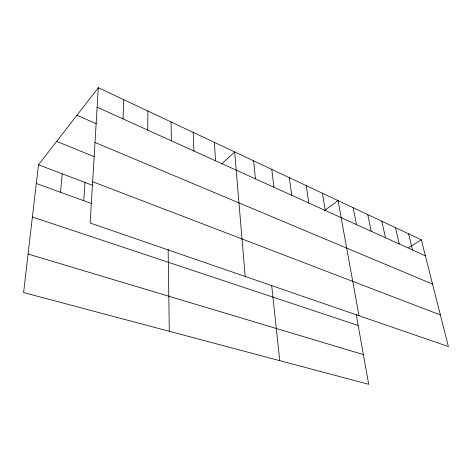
<?xml version="1.0" encoding="UTF-8"?>
<svg xmlns="http://www.w3.org/2000/svg" width="472" height="472" viewBox="0 0 472 472"><rect width="100%" height="100%" fill="white"/><g stroke="black" fill="none" stroke-linecap="round" stroke-linejoin="round"><path stroke-width="0.71" d="M147.771 130.125L147.878 111.044M123.05 118.932L123.664 99.639M98.306 87.698L90.152 223.002L448.4 346.56L421.319 239.829L98.306 87.698L38.48 164.793L23.6 292.569L368.715 384.302L356.224 314.718M83.756 200.7L84.995 182.457M60.528 192.269L62.215 173.808M221.521 164.067L234.672 151.925L245.169 276.468M324.394 210.648L338.058 200.612L358.98 315.721M408.776 247.552L421.319 239.829M28.084 254.03L363.381 354.584M32.397 217.026L358.154 325.468M36.303 183.478L91.863 203.644M38.48 164.793L92.518 185.319M92.642 181.714L440.382 314.954M56.64 141.382L94.194 156.645M95.008 142.455L432.564 284.138M76.918 115.256L96.371 123.764M97.132 107.197L425.372 255.789M408.587 233.835L412.51 249.965M395.43 227.634L399.212 243.947M381.818 221.226L385.453 237.717M367.741 214.595L371.21 231.268M353.162 207.727L356.454 224.589M322.406 193.243L325.296 210.482M306.169 185.596L308.83 203.031M289.312 177.655L291.725 195.29M271.801 169.413L273.949 187.242M271.66 285.401L279.76 360.661M253.606 160.84L255.458 178.87M214.353 142.349L215.533 160.799M193.154 132.367L193.945 151.022M171.017 121.941L171.377 140.809M168.132 249.393L169.3 331.297"/></g></svg>
